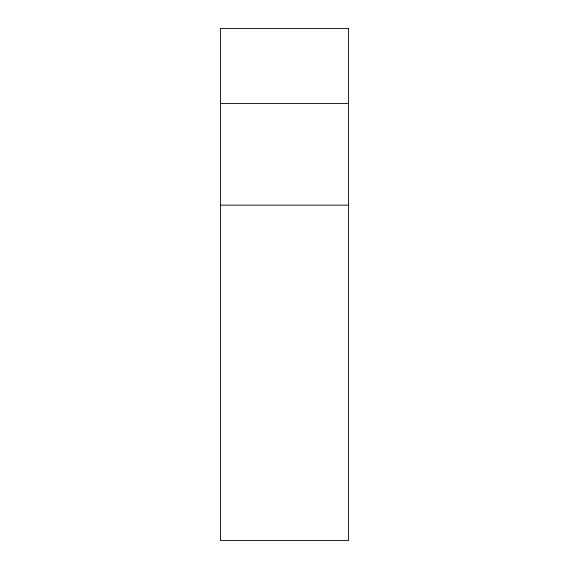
<?xml version="1.0" encoding="UTF-8"?>
<svg xmlns="http://www.w3.org/2000/svg" width="569" height="569" viewBox="0 0 569 569"><rect width="100%" height="100%" fill="white"/><g stroke="black" fill="none" stroke-linecap="round" stroke-linejoin="round"><path stroke-width="0.85" d="M220.488 103.466L348.513 103.466M220.488 205.153L348.513 205.153M348.513 28.45L220.488 28.45L220.488 540.55L348.513 540.55L348.513 28.45"/></g></svg>
